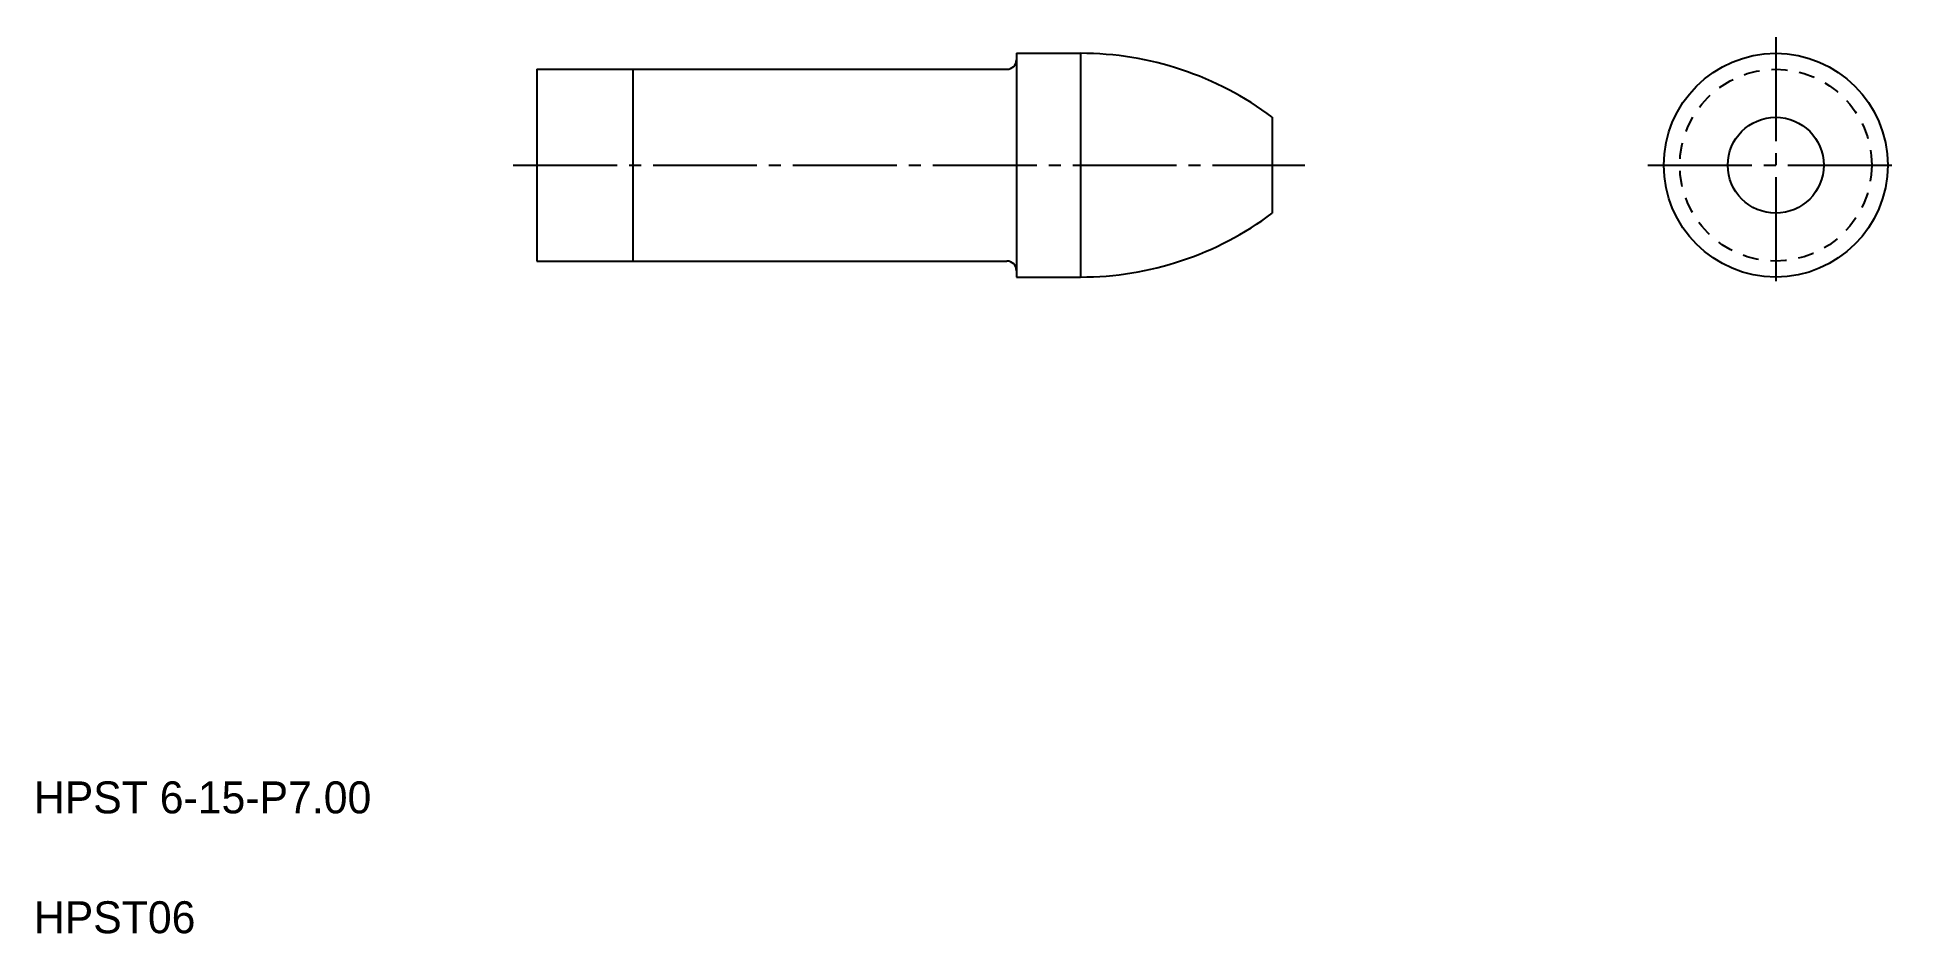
# Model space of a CAD drawing. Extents: x 2.6 to 61, y 2.5 to 30.5.
import ezdxf

# ---------------------------------------------------------------- set-up
doc = ezdxf.new("R2010")
doc.units = 0
doc.header["$LTSCALE"] = 0.25
doc.linetypes.add('CENTER', pattern=[17.5, 13, -1.5, 1.5, -1.5])
doc.linetypes.add('DASHED', pattern=[3.5, 2, -1.5])
doc.layers.get('0').update_dxf_attribs({"linetype": 'CONTINUOUS'})
doc.layers.add('CENTER', color=1, linetype='CENTER')
doc.styles.get("Standard").update_dxf_attribs({"font": 'txt', "height": 0.8})

msp = doc.modelspace()

# ---------------------------------------------------------------- linework, layer by layer
at = {"linetype": 'CONTINUOUS'}
for p, q in [((33.23, 30.028), (33.23, 23.028)), ((33.23, 30.028), (35.23, 30.028)), ((18.23, 29.528), (18.23, 23.528)), ((18.23, 29.528), (32.93, 29.528)), ((41.23, 28.028), (41.23, 25.028)), ((18.23, 23.528), (32.93, 23.528)), ((33.23, 23.028), (35.23, 23.028))]:
    msp.add_line(p, q, dxfattribs=at)
at = {"color": 3, "linetype": 'CONTINUOUS'}
for p, q in [((35.23, 30.028), (35.23, 23.028)), ((21.23, 29.528), (21.23, 23.528))]:
    msp.add_line(p, q, dxfattribs=at)
for p, q in [((41.23, 27.278), (41.23, 27.279)), ((41.23, 26.528), (41.23, 26.528))]:
    msp.add_line(p, q)
at = {"linetype": 'CONTINUOUS'}
for radius in [3.5, 1.5]:
    msp.add_circle((56.974, 26.528), radius, dxfattribs=at)
at = {"color": 3, "linetype": 'DASHED'}
msp.add_circle((56.974, 26.528), 3, dxfattribs=at)
at = {"linetype": 'CONTINUOUS'}
for centre, radius, start, end in [((32.93, 29.828), 0.3, 270, 0), ((35.23, 20.028), 10, 53.1301, 90), ((35.23, 33.028), 10, 270, 306.8699), ((32.93, 23.228), 0.3, 0, 90)]:
    msp.add_arc(centre, radius, start, end, dxfattribs=at)
at = {"layer": 'CENTER', "color": 1, "linetype": 'CENTER'}
for p, q in [((56.974, 30.528), (56.974, 22.528)), ((17.489, 26.528), (42.25, 26.528)), ((52.974, 26.528), (60.974, 26.528))]:
    msp.add_line(p, q, dxfattribs=at)

# ---------------------------------------------------------------- texts
for s, p in [('HPST 6-15-P7.00', (2.5, 6.25)), ('HPST06', (2.5, 2.5))]:
    msp.add_text(s, height=1).set_placement(p)

doc.saveas('drawing.dxf')
